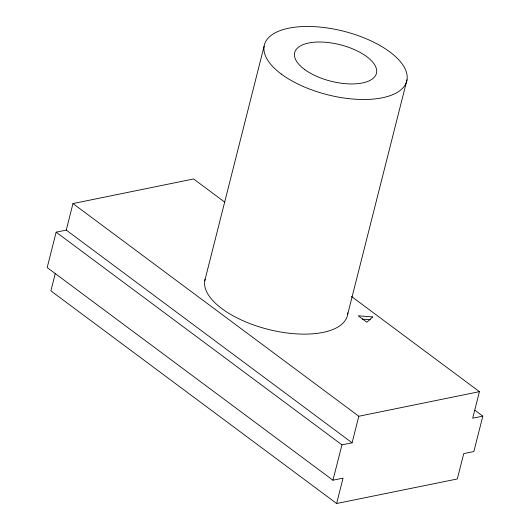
<?xml version="1.0" encoding="UTF-8"?>
<svg xmlns="http://www.w3.org/2000/svg" width="530" height="530" viewBox="0 0 530 530"><rect width="100%" height="100%" fill="white"/><g stroke="black" fill="none" stroke-linecap="round" stroke-linejoin="round"><path stroke-width="0.79" d="M336.636 503.5L457.324 478.968L463.743 453.6L473.86 451.54L482.817 416.143L472.7 418.203L479.418 391.657L358.817 416.255L352.099 442.802L66.257 230.106L56.14 232.173L47.183 267.57L332.933 480.193L343.056 478.133L336.636 503.5L50.88 290.871L55.299 273.434M66.257 230.106L72.974 203.56L193.576 178.968L224.746 202.155M204.752 280.82L264.119 46.196M347.654 314.383L407.02 79.765M332.933 480.193L341.976 444.862L352.099 442.802M362.281 319.12L370.271 319.769M351.417 296.416L479.418 391.657M474.86 410.22L482.817 416.143M72.974 203.56L358.817 416.255M56.14 232.173L341.976 444.862M347.819 312.832A73.438 32.767 14.2 0 1 270.903 330.038A73.438 32.767 14.2 0 1 205.083 279.303M372.617 316.953L366.892 322.22L358.234 315.781L372.617 316.953M281.298 74.048A73.438 32.767 14.2 0 0 403.211 87.582A73.438 32.767 14.2 0 0 322.194 27.308A73.438 32.767 14.2 0 0 281.298 74.048M304.412 69.337A42.161 18.808 14.2 0 0 374.399 77.108A42.161 18.808 14.2 0 0 327.891 42.499A42.161 18.808 14.2 0 0 304.412 69.337"/></g></svg>
